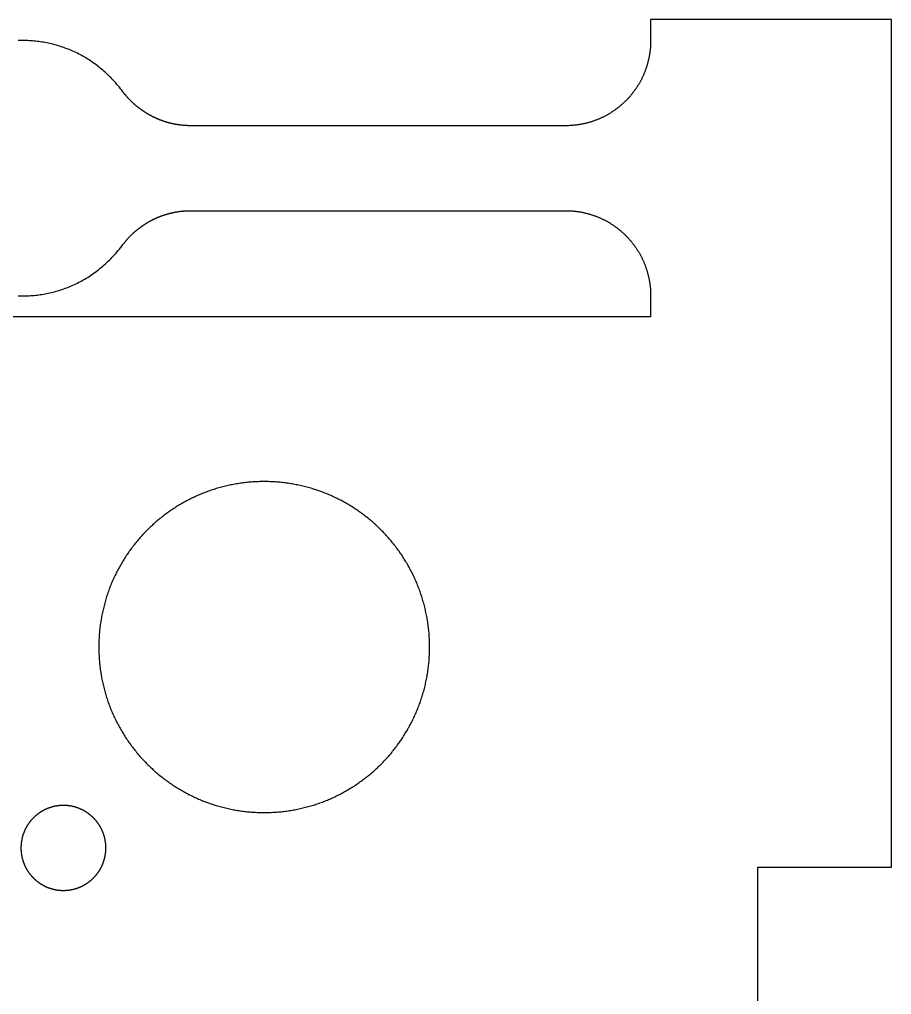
# Model space of a CAD drawing. Extents: x -13 to 42, y 40.2 to 95.3.
# Drawn here: x 21.47 to 42, y 72.3 to 95.25 of the extents above; entities that cross this region are included whole.
import ezdxf

# ---------------------------------------------------------------- set-up
doc = ezdxf.new("R2010")
doc.units = 0
doc.layers.get('0').update_dxf_attribs({"linetype": 'CONTINUOUS'})

msp = doc.modelspace()

# ---------------------------------------------------------------- linework, layer by layer
at = {"color": 7}
for points in [[(38.85, 75.3), (42, 75.3), (42, 95.25), (36.328, 95.25), (36.328, 94.75)], [(22.326, 94.647), (22.29, 94.657), (22.253, 94.667), (22.216, 94.676), (22.179, 94.684), (22.142, 94.693), (22.105, 94.7), (22.068, 94.707), (22.03, 94.714), (21.993, 94.72), (21.956, 94.726), (21.918, 94.731), (21.881, 94.735), (21.844, 94.739), (21.806, 94.743), (21.769, 94.746), (21.731, 94.749), (21.694, 94.751), (21.656, 94.753), (21.619, 94.755), (21.581, 94.755), (21.544, 94.756), (21.506, 94.756), (21.469, 94.755), (21.431, 94.754)], [(23.171, 94.253), (23.138, 94.276), (23.104, 94.298), (23.071, 94.319), (23.037, 94.34), (23.003, 94.36), (22.968, 94.38), (22.934, 94.399), (22.899, 94.418), (22.865, 94.436), (22.83, 94.454), (22.794, 94.471), (22.759, 94.488), (22.724, 94.504), (22.688, 94.519), (22.653, 94.534), (22.617, 94.549), (22.581, 94.563), (22.545, 94.577), (22.509, 94.59), (22.472, 94.602), (22.436, 94.614), (22.4, 94.626), (22.363, 94.637), (22.326, 94.647)], [(36.328, 94.75), (36.328, 94.733), (36.328, 94.716), (36.328, 94.698), (36.327, 94.681), (36.327, 94.664), (36.326, 94.647), (36.325, 94.63), (36.324, 94.613), (36.323, 94.596), (36.321, 94.579), (36.32, 94.562), (36.318, 94.546), (36.316, 94.529), (36.314, 94.512), (36.312, 94.495), (36.31, 94.479), (36.308, 94.462), (36.305, 94.445), (36.303, 94.429), (36.3, 94.412), (36.297, 94.396), (36.294, 94.38), (36.291, 94.363), (36.288, 94.347)], [(36.288, 94.347), (36.284, 94.331), (36.281, 94.314), (36.277, 94.298), (36.273, 94.282), (36.27, 94.266), (36.265, 94.25), (36.261, 94.234), (36.257, 94.218), (36.253, 94.202), (36.248, 94.187), (36.243, 94.171), (36.239, 94.155), (36.234, 94.14), (36.229, 94.124), (36.223, 94.109), (36.218, 94.093), (36.213, 94.078), (36.207, 94.062), (36.201, 94.047), (36.196, 94.032), (36.19, 94.017), (36.184, 94.002), (36.178, 93.986), (36.171, 93.972)], [(23.9, 93.55), (23.873, 93.586), (23.845, 93.621), (23.818, 93.656), (23.789, 93.69), (23.761, 93.723), (23.732, 93.756), (23.703, 93.788), (23.674, 93.82), (23.644, 93.851), (23.615, 93.882), (23.585, 93.912), (23.554, 93.942), (23.524, 93.971), (23.493, 93.999), (23.462, 94.027), (23.43, 94.054), (23.399, 94.081), (23.367, 94.107), (23.335, 94.133), (23.303, 94.158), (23.27, 94.183), (23.237, 94.207), (23.204, 94.23), (23.171, 94.253)], [(36.171, 93.972), (36.165, 93.957), (36.158, 93.942), (36.152, 93.927), (36.145, 93.912), (36.138, 93.898), (36.131, 93.883), (36.124, 93.868), (36.117, 93.854), (36.11, 93.839), (36.102, 93.825), (36.095, 93.811), (36.087, 93.797), (36.079, 93.783), (36.071, 93.768), (36.063, 93.754), (36.055, 93.741), (36.047, 93.727), (36.039, 93.713), (36.03, 93.699), (36.022, 93.686), (36.013, 93.672), (36.005, 93.659), (35.996, 93.645), (35.987, 93.632)], [(24.051, 93.371), (24.045, 93.378), (24.038, 93.385), (24.031, 93.392), (24.025, 93.399), (24.018, 93.407), (24.012, 93.414), (24.005, 93.421), (23.999, 93.428), (23.992, 93.436), (23.986, 93.443), (23.98, 93.451), (23.973, 93.458), (23.967, 93.466), (23.961, 93.473), (23.955, 93.481), (23.948, 93.488), (23.942, 93.496), (23.936, 93.503), (23.93, 93.511), (23.924, 93.519), (23.918, 93.527), (23.912, 93.534), (23.906, 93.542), (23.9, 93.55)], [(35.987, 93.632), (35.978, 93.619), (35.969, 93.605), (35.959, 93.592), (35.95, 93.579), (35.941, 93.566), (35.931, 93.553), (35.921, 93.541), (35.912, 93.528), (35.902, 93.515), (35.892, 93.503), (35.882, 93.49), (35.872, 93.478), (35.861, 93.466), (35.851, 93.453), (35.841, 93.441), (35.83, 93.429), (35.82, 93.417), (35.809, 93.405), (35.798, 93.393), (35.787, 93.382), (35.776, 93.37), (35.765, 93.359), (35.754, 93.347), (35.743, 93.336)], [(24.221, 93.213), (24.213, 93.219), (24.206, 93.225), (24.199, 93.231), (24.191, 93.237), (24.184, 93.244), (24.177, 93.25), (24.17, 93.257), (24.162, 93.263), (24.155, 93.27), (24.148, 93.276), (24.141, 93.283), (24.134, 93.289), (24.127, 93.296), (24.12, 93.302), (24.113, 93.309), (24.106, 93.316), (24.099, 93.323), (24.092, 93.329), (24.085, 93.336), (24.078, 93.343), (24.072, 93.35), (24.065, 93.357), (24.058, 93.364), (24.051, 93.371)], [(24.406, 93.076), (24.398, 93.081), (24.39, 93.086), (24.382, 93.091), (24.374, 93.097), (24.366, 93.102), (24.359, 93.108), (24.351, 93.113), (24.343, 93.119), (24.335, 93.124), (24.327, 93.13), (24.319, 93.136), (24.312, 93.141), (24.304, 93.147), (24.296, 93.153), (24.289, 93.159), (24.281, 93.164), (24.273, 93.17), (24.266, 93.176), (24.258, 93.182), (24.251, 93.188), (24.243, 93.194), (24.236, 93.2), (24.228, 93.206), (24.221, 93.213)], [(35.743, 93.336), (35.731, 93.325), (35.72, 93.313), (35.708, 93.302), (35.697, 93.291), (35.685, 93.28), (35.673, 93.27), (35.661, 93.259), (35.649, 93.248), (35.637, 93.238), (35.625, 93.227), (35.613, 93.217), (35.601, 93.207), (35.588, 93.197), (35.576, 93.187), (35.563, 93.177), (35.551, 93.167), (35.538, 93.157), (35.525, 93.147), (35.512, 93.138), (35.499, 93.128), (35.486, 93.119), (35.473, 93.11), (35.46, 93.101), (35.447, 93.092)], [(24.606, 92.961), (24.597, 92.965), (24.588, 92.97), (24.58, 92.974), (24.571, 92.979), (24.563, 92.983), (24.555, 92.988), (24.546, 92.992), (24.538, 92.997), (24.529, 93.001), (24.521, 93.006), (24.513, 93.011), (24.504, 93.015), (24.496, 93.02), (24.488, 93.025), (24.479, 93.03), (24.471, 93.035), (24.463, 93.04), (24.455, 93.045), (24.447, 93.05), (24.439, 93.055), (24.43, 93.06), (24.422, 93.065), (24.414, 93.07), (24.406, 93.076)], [(24.817, 92.87), (24.808, 92.874), (24.799, 92.877), (24.79, 92.88), (24.781, 92.884), (24.772, 92.887), (24.763, 92.891), (24.754, 92.894), (24.745, 92.898), (24.736, 92.902), (24.727, 92.905), (24.719, 92.909), (24.71, 92.913), (24.701, 92.917), (24.692, 92.92), (24.683, 92.924), (24.675, 92.928), (24.666, 92.932), (24.657, 92.936), (24.649, 92.94), (24.64, 92.944), (24.631, 92.948), (24.623, 92.953), (24.614, 92.957), (24.606, 92.961)], [(35.447, 93.092), (35.433, 93.083), (35.42, 93.074), (35.406, 93.065), (35.393, 93.056), (35.379, 93.048), (35.366, 93.04), (35.352, 93.031), (35.338, 93.023), (35.324, 93.015), (35.31, 93.007), (35.296, 92.999), (35.282, 92.991), (35.268, 92.984), (35.253, 92.976), (35.239, 92.969), (35.225, 92.961), (35.21, 92.954), (35.196, 92.947), (35.181, 92.94), (35.166, 92.933), (35.152, 92.927), (35.137, 92.92), (35.122, 92.914), (35.107, 92.907)], [(25.038, 92.804), (25.028, 92.806), (25.019, 92.809), (25.009, 92.811), (25, 92.813), (24.991, 92.816), (24.982, 92.818), (24.972, 92.821), (24.963, 92.823), (24.954, 92.826), (24.944, 92.829), (24.935, 92.831), (24.926, 92.834), (24.917, 92.837), (24.908, 92.84), (24.898, 92.843), (24.889, 92.845), (24.88, 92.848), (24.871, 92.851), (24.862, 92.854), (24.853, 92.858), (24.844, 92.861), (24.835, 92.864), (24.826, 92.867), (24.817, 92.87)], [(25.266, 92.764), (25.256, 92.765), (25.247, 92.766), (25.237, 92.767), (25.227, 92.769), (25.218, 92.77), (25.208, 92.771), (25.199, 92.773), (25.189, 92.774), (25.18, 92.776), (25.17, 92.777), (25.16, 92.779), (25.151, 92.781), (25.141, 92.782), (25.132, 92.784), (25.122, 92.786), (25.113, 92.788), (25.103, 92.79), (25.094, 92.792), (25.085, 92.794), (25.075, 92.796), (25.066, 92.798), (25.056, 92.8), (25.047, 92.802), (25.038, 92.804)], [(25.5, 92.75), (25.49, 92.75), (25.48, 92.75), (25.471, 92.75), (25.461, 92.75), (25.451, 92.751), (25.441, 92.751), (25.431, 92.751), (25.422, 92.752), (25.412, 92.752), (25.402, 92.752), (25.392, 92.753), (25.382, 92.753), (25.373, 92.754), (25.363, 92.755), (25.353, 92.755), (25.343, 92.756), (25.334, 92.757), (25.324, 92.758), (25.314, 92.759), (25.305, 92.76), (25.295, 92.761), (25.285, 92.762), (25.276, 92.763), (25.266, 92.764)], [(34.328, 92.75), (25.5, 92.75)], [(34.731, 92.791), (34.715, 92.787), (34.699, 92.784), (34.682, 92.781), (34.666, 92.778), (34.65, 92.776), (34.633, 92.773), (34.616, 92.771), (34.6, 92.768), (34.583, 92.766), (34.566, 92.764), (34.55, 92.762), (34.533, 92.76), (34.516, 92.759), (34.499, 92.757), (34.482, 92.756), (34.465, 92.755), (34.448, 92.754), (34.431, 92.753), (34.414, 92.752), (34.397, 92.751), (34.38, 92.751), (34.363, 92.75), (34.346, 92.75), (34.328, 92.75)], [(35.107, 92.907), (35.092, 92.901), (35.077, 92.895), (35.062, 92.889), (35.047, 92.883), (35.031, 92.877), (35.016, 92.871), (35.001, 92.866), (34.985, 92.86), (34.97, 92.855), (34.954, 92.85), (34.939, 92.845), (34.923, 92.84), (34.907, 92.835), (34.892, 92.83), (34.876, 92.826), (34.86, 92.821), (34.844, 92.817), (34.828, 92.813), (34.812, 92.809), (34.796, 92.805), (34.78, 92.801), (34.764, 92.798), (34.748, 92.794), (34.731, 92.791)], [(24.817, 90.63), (24.826, 90.633), (24.835, 90.636), (24.844, 90.639), (24.853, 90.642), (24.862, 90.646), (24.871, 90.649), (24.88, 90.652), (24.889, 90.655), (24.898, 90.657), (24.908, 90.66), (24.917, 90.663), (24.926, 90.666), (24.935, 90.669), (24.944, 90.671), (24.954, 90.674), (24.963, 90.677), (24.972, 90.679), (24.982, 90.682), (24.991, 90.684), (25, 90.687), (25.009, 90.689), (25.019, 90.691), (25.028, 90.694), (25.038, 90.696)], [(25.038, 90.696), (25.047, 90.698), (25.056, 90.7), (25.066, 90.702), (25.075, 90.704), (25.085, 90.706), (25.094, 90.708), (25.103, 90.71), (25.113, 90.712), (25.122, 90.714), (25.132, 90.716), (25.141, 90.718), (25.151, 90.719), (25.16, 90.721), (25.17, 90.723), (25.18, 90.724), (25.189, 90.726), (25.199, 90.727), (25.208, 90.729), (25.218, 90.73), (25.227, 90.731), (25.237, 90.733), (25.247, 90.734), (25.256, 90.735), (25.266, 90.736)], [(25.266, 90.736), (25.276, 90.737), (25.285, 90.738), (25.295, 90.739), (25.305, 90.74), (25.314, 90.741), (25.324, 90.742), (25.334, 90.743), (25.343, 90.744), (25.353, 90.745), (25.363, 90.745), (25.373, 90.746), (25.382, 90.747), (25.392, 90.747), (25.402, 90.748), (25.412, 90.748), (25.422, 90.748), (25.431, 90.749), (25.441, 90.749), (25.451, 90.749), (25.461, 90.75), (25.471, 90.75), (25.48, 90.75), (25.49, 90.75), (25.5, 90.75)], [(25.5, 90.75), (34.328, 90.75)], [(34.328, 90.75), (34.346, 90.75), (34.363, 90.75), (34.38, 90.749), (34.397, 90.749), (34.414, 90.748), (34.431, 90.747), (34.448, 90.746), (34.465, 90.745), (34.482, 90.744), (34.499, 90.743), (34.516, 90.741), (34.533, 90.74), (34.55, 90.738), (34.566, 90.736), (34.583, 90.734), (34.6, 90.732), (34.616, 90.729), (34.633, 90.727), (34.65, 90.724), (34.666, 90.722), (34.682, 90.719), (34.699, 90.716), (34.715, 90.713), (34.731, 90.709)], [(34.731, 90.709), (34.748, 90.706), (34.764, 90.702), (34.78, 90.699), (34.796, 90.695), (34.812, 90.691), (34.828, 90.687), (34.844, 90.683), (34.86, 90.679), (34.876, 90.674), (34.892, 90.67), (34.907, 90.665), (34.923, 90.66), (34.939, 90.655), (34.954, 90.65), (34.97, 90.645), (34.985, 90.64), (35.001, 90.634), (35.016, 90.629), (35.031, 90.623), (35.047, 90.617), (35.062, 90.611), (35.077, 90.605), (35.092, 90.599), (35.107, 90.593)], [(24.221, 90.287), (24.228, 90.294), (24.236, 90.3), (24.243, 90.306), (24.251, 90.312), (24.258, 90.318), (24.266, 90.324), (24.273, 90.33), (24.281, 90.336), (24.289, 90.341), (24.296, 90.347), (24.304, 90.353), (24.312, 90.359), (24.319, 90.364), (24.327, 90.37), (24.335, 90.376), (24.343, 90.381), (24.351, 90.387), (24.359, 90.392), (24.366, 90.398), (24.374, 90.403), (24.382, 90.409), (24.39, 90.414), (24.398, 90.419), (24.406, 90.424)], [(24.406, 90.424), (24.414, 90.43), (24.422, 90.435), (24.43, 90.44), (24.439, 90.445), (24.447, 90.45), (24.455, 90.455), (24.463, 90.46), (24.471, 90.465), (24.479, 90.47), (24.488, 90.475), (24.496, 90.48), (24.504, 90.485), (24.513, 90.489), (24.521, 90.494), (24.529, 90.499), (24.538, 90.503), (24.546, 90.508), (24.555, 90.512), (24.563, 90.517), (24.571, 90.521), (24.58, 90.526), (24.588, 90.53), (24.597, 90.535), (24.606, 90.539)], [(24.606, 90.539), (24.614, 90.543), (24.623, 90.547), (24.631, 90.552), (24.64, 90.556), (24.649, 90.56), (24.657, 90.564), (24.666, 90.568), (24.675, 90.572), (24.683, 90.576), (24.692, 90.58), (24.701, 90.583), (24.71, 90.587), (24.719, 90.591), (24.727, 90.595), (24.736, 90.598), (24.745, 90.602), (24.754, 90.606), (24.763, 90.609), (24.772, 90.613), (24.781, 90.616), (24.79, 90.62), (24.799, 90.623), (24.808, 90.626), (24.817, 90.63)], [(35.107, 90.593), (35.122, 90.586), (35.137, 90.58), (35.152, 90.573), (35.166, 90.567), (35.181, 90.56), (35.196, 90.553), (35.21, 90.546), (35.225, 90.539), (35.239, 90.531), (35.253, 90.524), (35.268, 90.516), (35.282, 90.509), (35.296, 90.501), (35.31, 90.493), (35.324, 90.485), (35.338, 90.477), (35.352, 90.469), (35.366, 90.46), (35.379, 90.452), (35.393, 90.444), (35.406, 90.435), (35.42, 90.426), (35.433, 90.417), (35.447, 90.408)], [(24.051, 90.129), (24.058, 90.136), (24.065, 90.143), (24.072, 90.15), (24.078, 90.157), (24.085, 90.164), (24.092, 90.171), (24.099, 90.177), (24.106, 90.184), (24.113, 90.191), (24.12, 90.198), (24.127, 90.204), (24.134, 90.211), (24.141, 90.217), (24.148, 90.224), (24.155, 90.23), (24.162, 90.237), (24.17, 90.243), (24.177, 90.25), (24.184, 90.256), (24.191, 90.263), (24.199, 90.269), (24.206, 90.275), (24.213, 90.281), (24.221, 90.287)], [(35.447, 90.408), (35.46, 90.399), (35.473, 90.39), (35.486, 90.381), (35.499, 90.372), (35.512, 90.362), (35.525, 90.353), (35.538, 90.343), (35.551, 90.333), (35.563, 90.323), (35.576, 90.313), (35.588, 90.303), (35.601, 90.293), (35.613, 90.283), (35.625, 90.273), (35.637, 90.262), (35.649, 90.252), (35.661, 90.241), (35.673, 90.23), (35.685, 90.22), (35.697, 90.209), (35.708, 90.198), (35.72, 90.187), (35.731, 90.175), (35.743, 90.164)], [(23.9, 89.95), (23.906, 89.958), (23.912, 89.966), (23.918, 89.973), (23.924, 89.981), (23.93, 89.989), (23.936, 89.997), (23.942, 90.004), (23.948, 90.012), (23.955, 90.019), (23.961, 90.027), (23.967, 90.034), (23.973, 90.042), (23.98, 90.049), (23.986, 90.057), (23.992, 90.064), (23.999, 90.072), (24.005, 90.079), (24.012, 90.086), (24.018, 90.093), (24.025, 90.101), (24.031, 90.108), (24.038, 90.115), (24.045, 90.122), (24.051, 90.129)], [(35.743, 90.164), (35.754, 90.153), (35.765, 90.141), (35.776, 90.13), (35.787, 90.118), (35.798, 90.107), (35.809, 90.095), (35.82, 90.083), (35.83, 90.071), (35.841, 90.059), (35.851, 90.047), (35.861, 90.034), (35.872, 90.022), (35.882, 90.01), (35.892, 89.997), (35.902, 89.985), (35.912, 89.972), (35.921, 89.959), (35.931, 89.947), (35.941, 89.934), (35.95, 89.921), (35.959, 89.908), (35.969, 89.895), (35.978, 89.881), (35.987, 89.868)], [(23.171, 89.247), (23.204, 89.27), (23.237, 89.293), (23.27, 89.317), (23.303, 89.342), (23.335, 89.367), (23.367, 89.393), (23.399, 89.419), (23.43, 89.446), (23.462, 89.473), (23.493, 89.501), (23.524, 89.529), (23.554, 89.558), (23.585, 89.588), (23.615, 89.618), (23.644, 89.649), (23.674, 89.68), (23.703, 89.712), (23.732, 89.744), (23.761, 89.777), (23.789, 89.81), (23.818, 89.844), (23.845, 89.879), (23.873, 89.914), (23.9, 89.95)], [(35.987, 89.868), (35.996, 89.855), (36.005, 89.841), (36.013, 89.828), (36.022, 89.814), (36.03, 89.801), (36.039, 89.787), (36.047, 89.773), (36.055, 89.759), (36.063, 89.746), (36.071, 89.732), (36.079, 89.717), (36.087, 89.703), (36.095, 89.689), (36.102, 89.675), (36.11, 89.661), (36.117, 89.646), (36.124, 89.632), (36.131, 89.617), (36.138, 89.602), (36.145, 89.588), (36.152, 89.573), (36.158, 89.558), (36.165, 89.543), (36.171, 89.528)], [(36.171, 89.528), (36.178, 89.514), (36.184, 89.498), (36.19, 89.483), (36.196, 89.468), (36.201, 89.453), (36.207, 89.438), (36.213, 89.422), (36.218, 89.407), (36.223, 89.391), (36.229, 89.376), (36.234, 89.36), (36.239, 89.345), (36.243, 89.329), (36.248, 89.313), (36.253, 89.298), (36.257, 89.282), (36.261, 89.266), (36.265, 89.25), (36.27, 89.234), (36.273, 89.218), (36.277, 89.202), (36.281, 89.186), (36.284, 89.169), (36.288, 89.153)], [(22.326, 88.853), (22.363, 88.863), (22.4, 88.874), (22.436, 88.886), (22.472, 88.898), (22.509, 88.91), (22.545, 88.923), (22.581, 88.937), (22.617, 88.951), (22.653, 88.966), (22.688, 88.981), (22.724, 88.996), (22.759, 89.012), (22.794, 89.029), (22.83, 89.046), (22.865, 89.064), (22.899, 89.082), (22.934, 89.101), (22.968, 89.12), (23.003, 89.14), (23.037, 89.16), (23.071, 89.181), (23.104, 89.202), (23.138, 89.224), (23.171, 89.247)], [(36.288, 89.153), (36.291, 89.137), (36.294, 89.12), (36.297, 89.104), (36.3, 89.088), (36.303, 89.071), (36.305, 89.055), (36.308, 89.038), (36.31, 89.021), (36.312, 89.005), (36.314, 88.988), (36.316, 88.971), (36.318, 88.954), (36.32, 88.938), (36.321, 88.921), (36.323, 88.904), (36.324, 88.887), (36.325, 88.87), (36.326, 88.853), (36.327, 88.836), (36.327, 88.819), (36.328, 88.802), (36.328, 88.784), (36.328, 88.767), (36.328, 88.75)], [(21.431, 88.746), (21.469, 88.745), (21.506, 88.744), (21.544, 88.744), (21.581, 88.745), (21.619, 88.745), (21.656, 88.747), (21.694, 88.749), (21.731, 88.751), (21.769, 88.754), (21.806, 88.757), (21.844, 88.761), (21.881, 88.765), (21.918, 88.769), (21.956, 88.774), (21.993, 88.78), (22.03, 88.786), (22.068, 88.793), (22.105, 88.8), (22.142, 88.807), (22.179, 88.816), (22.216, 88.824), (22.253, 88.833), (22.29, 88.843), (22.326, 88.853)], [(36.328, 88.75), (36.328, 88.25), (20.028, 88.25)], [(26.443, 84.294), (26.411, 84.287), (26.38, 84.28), (26.348, 84.273), (26.317, 84.266), (26.286, 84.258), (26.255, 84.25), (26.223, 84.242), (26.192, 84.234), (26.162, 84.225), (26.131, 84.216), (26.1, 84.207), (26.07, 84.198), (26.039, 84.188), (26.009, 84.178), (25.979, 84.168), (25.949, 84.158), (25.919, 84.147), (25.889, 84.137), (25.859, 84.126), (25.829, 84.114), (25.8, 84.103), (25.77, 84.091), (25.741, 84.079), (25.712, 84.067)], [(27.228, 84.373), (27.194, 84.373), (27.161, 84.372), (27.127, 84.372), (27.094, 84.371), (27.061, 84.369), (27.027, 84.368), (26.994, 84.366), (26.961, 84.364), (26.928, 84.362), (26.895, 84.359), (26.862, 84.356), (26.83, 84.353), (26.797, 84.349), (26.764, 84.346), (26.732, 84.342), (26.699, 84.337), (26.667, 84.333), (26.635, 84.328), (26.603, 84.323), (26.57, 84.318), (26.538, 84.312), (26.507, 84.306), (26.475, 84.3), (26.443, 84.294)], [(28.013, 84.294), (27.981, 84.3), (27.949, 84.306), (27.917, 84.312), (27.885, 84.318), (27.853, 84.323), (27.821, 84.328), (27.789, 84.333), (27.756, 84.337), (27.724, 84.342), (27.691, 84.346), (27.659, 84.349), (27.626, 84.353), (27.593, 84.356), (27.561, 84.359), (27.528, 84.362), (27.495, 84.364), (27.462, 84.366), (27.428, 84.368), (27.395, 84.369), (27.362, 84.371), (27.328, 84.372), (27.295, 84.372), (27.262, 84.373), (27.228, 84.373)], [(28.744, 84.067), (28.715, 84.079), (28.686, 84.091), (28.656, 84.103), (28.627, 84.114), (28.597, 84.126), (28.567, 84.137), (28.537, 84.147), (28.507, 84.158), (28.477, 84.168), (28.447, 84.178), (28.417, 84.188), (28.386, 84.198), (28.356, 84.207), (28.325, 84.216), (28.294, 84.225), (28.263, 84.234), (28.232, 84.242), (28.201, 84.25), (28.17, 84.258), (28.139, 84.266), (28.108, 84.273), (28.076, 84.28), (28.045, 84.287), (28.013, 84.294)], [(25.712, 84.067), (25.683, 84.054), (25.654, 84.042), (25.625, 84.029), (25.596, 84.016), (25.568, 84.002), (25.539, 83.989), (25.511, 83.975), (25.483, 83.961), (25.455, 83.947), (25.427, 83.932), (25.399, 83.918), (25.371, 83.903), (25.344, 83.888), (25.316, 83.872), (25.289, 83.857), (25.262, 83.841), (25.235, 83.825), (25.208, 83.809), (25.182, 83.793), (25.155, 83.776), (25.129, 83.759), (25.102, 83.742), (25.076, 83.725), (25.05, 83.708)], [(29.406, 83.708), (29.38, 83.725), (29.354, 83.742), (29.327, 83.759), (29.301, 83.776), (29.274, 83.793), (29.248, 83.809), (29.221, 83.825), (29.194, 83.841), (29.167, 83.857), (29.139, 83.872), (29.112, 83.888), (29.085, 83.903), (29.057, 83.918), (29.029, 83.932), (29.001, 83.947), (28.973, 83.961), (28.945, 83.975), (28.917, 83.989), (28.888, 84.002), (28.86, 84.016), (28.831, 84.029), (28.802, 84.042), (28.773, 84.054), (28.744, 84.067)], [(25.05, 83.708), (25.024, 83.69), (24.999, 83.672), (24.973, 83.654), (24.948, 83.636), (24.923, 83.618), (24.897, 83.599), (24.873, 83.58), (24.848, 83.561), (24.823, 83.542), (24.799, 83.523), (24.774, 83.503), (24.75, 83.483), (24.726, 83.464), (24.703, 83.443), (24.679, 83.423), (24.655, 83.403), (24.632, 83.382), (24.609, 83.361), (24.586, 83.34), (24.563, 83.319), (24.541, 83.297), (24.518, 83.276), (24.496, 83.254), (24.474, 83.232)], [(29.982, 83.232), (29.96, 83.254), (29.938, 83.276), (29.915, 83.297), (29.893, 83.319), (29.87, 83.34), (29.847, 83.361), (29.824, 83.382), (29.8, 83.403), (29.777, 83.423), (29.753, 83.443), (29.729, 83.464), (29.706, 83.483), (29.681, 83.503), (29.657, 83.523), (29.633, 83.542), (29.608, 83.561), (29.583, 83.58), (29.558, 83.599), (29.533, 83.618), (29.508, 83.636), (29.483, 83.654), (29.457, 83.672), (29.431, 83.69), (29.406, 83.708)], [(24.474, 83.232), (24.452, 83.21), (24.43, 83.188), (24.408, 83.165), (24.387, 83.143), (24.366, 83.12), (24.345, 83.097), (24.324, 83.074), (24.303, 83.05), (24.283, 83.027), (24.262, 83.003), (24.242, 82.979), (24.222, 82.956), (24.203, 82.931), (24.183, 82.907), (24.164, 82.883), (24.144, 82.858), (24.126, 82.833), (24.107, 82.808), (24.088, 82.783), (24.07, 82.758), (24.052, 82.733), (24.034, 82.707), (24.016, 82.681), (23.998, 82.656)], [(30.458, 82.656), (30.44, 82.681), (30.422, 82.707), (30.404, 82.733), (30.386, 82.758), (30.368, 82.783), (30.349, 82.808), (30.33, 82.833), (30.311, 82.858), (30.292, 82.883), (30.273, 82.907), (30.253, 82.931), (30.233, 82.956), (30.214, 82.979), (30.193, 83.003), (30.173, 83.027), (30.153, 83.05), (30.132, 83.074), (30.111, 83.097), (30.09, 83.12), (30.069, 83.143), (30.047, 83.165), (30.026, 83.188), (30.004, 83.21), (29.982, 83.232)], [(23.998, 82.656), (23.981, 82.63), (23.964, 82.604), (23.947, 82.577), (23.93, 82.551), (23.913, 82.524), (23.897, 82.498), (23.881, 82.471), (23.865, 82.444), (23.849, 82.417), (23.833, 82.389), (23.818, 82.362), (23.803, 82.335), (23.788, 82.307), (23.773, 82.279), (23.759, 82.251), (23.745, 82.223), (23.731, 82.195), (23.717, 82.167), (23.703, 82.138), (23.69, 82.11), (23.677, 82.081), (23.664, 82.052), (23.651, 82.023), (23.639, 81.994)], [(30.817, 81.994), (30.804, 82.023), (30.792, 82.052), (30.779, 82.081), (30.766, 82.11), (30.752, 82.138), (30.739, 82.167), (30.725, 82.195), (30.711, 82.223), (30.697, 82.251), (30.682, 82.279), (30.668, 82.307), (30.653, 82.335), (30.638, 82.362), (30.622, 82.389), (30.607, 82.417), (30.591, 82.444), (30.575, 82.471), (30.559, 82.498), (30.543, 82.524), (30.526, 82.551), (30.509, 82.577), (30.492, 82.604), (30.475, 82.63), (30.458, 82.656)], [(23.639, 81.994), (23.627, 81.965), (23.615, 81.936), (23.603, 81.906), (23.592, 81.877), (23.58, 81.847), (23.569, 81.817), (23.558, 81.787), (23.548, 81.757), (23.538, 81.727), (23.527, 81.697), (23.518, 81.667), (23.508, 81.636), (23.499, 81.606), (23.49, 81.575), (23.481, 81.544), (23.472, 81.513), (23.464, 81.482), (23.456, 81.451), (23.448, 81.42), (23.44, 81.389), (23.433, 81.358), (23.426, 81.326), (23.419, 81.295), (23.412, 81.263)], [(31.044, 81.263), (31.037, 81.295), (31.03, 81.326), (31.023, 81.358), (31.016, 81.389), (31.008, 81.42), (31, 81.451), (30.992, 81.482), (30.984, 81.513), (30.975, 81.544), (30.966, 81.575), (30.957, 81.606), (30.948, 81.636), (30.938, 81.667), (30.928, 81.697), (30.918, 81.727), (30.908, 81.757), (30.897, 81.787), (30.887, 81.817), (30.876, 81.847), (30.864, 81.877), (30.853, 81.906), (30.841, 81.936), (30.829, 81.965), (30.817, 81.994)], [(23.412, 81.263), (23.406, 81.231), (23.4, 81.199), (23.394, 81.167), (23.388, 81.135), (23.383, 81.103), (23.378, 81.071), (23.373, 81.039), (23.368, 81.006), (23.364, 80.974), (23.36, 80.941), (23.356, 80.909), (23.353, 80.876), (23.35, 80.843), (23.347, 80.811), (23.344, 80.778), (23.342, 80.745), (23.34, 80.712), (23.338, 80.678), (23.336, 80.645), (23.335, 80.612), (23.334, 80.578), (23.333, 80.545), (23.333, 80.512), (23.333, 80.478)], [(31.123, 80.478), (31.123, 80.512), (31.122, 80.545), (31.122, 80.578), (31.121, 80.612), (31.119, 80.645), (31.118, 80.678), (31.116, 80.712), (31.114, 80.745), (31.112, 80.778), (31.109, 80.811), (31.106, 80.843), (31.103, 80.876), (31.099, 80.909), (31.096, 80.941), (31.092, 80.974), (31.087, 81.006), (31.083, 81.039), (31.078, 81.071), (31.073, 81.103), (31.068, 81.135), (31.062, 81.167), (31.056, 81.199), (31.05, 81.231), (31.044, 81.263)], [(23.333, 80.478), (23.333, 80.444), (23.333, 80.411), (23.334, 80.377), (23.335, 80.344), (23.336, 80.311), (23.338, 80.277), (23.34, 80.244), (23.342, 80.211), (23.344, 80.178), (23.347, 80.145), (23.35, 80.112), (23.353, 80.08), (23.356, 80.047), (23.36, 80.014), (23.364, 79.982), (23.368, 79.949), (23.373, 79.917), (23.378, 79.885), (23.383, 79.853), (23.388, 79.82), (23.394, 79.788), (23.4, 79.757), (23.406, 79.725), (23.412, 79.693)], [(31.044, 79.693), (31.05, 79.725), (31.056, 79.757), (31.062, 79.788), (31.068, 79.82), (31.073, 79.853), (31.078, 79.885), (31.083, 79.917), (31.087, 79.949), (31.092, 79.982), (31.096, 80.014), (31.099, 80.047), (31.103, 80.08), (31.106, 80.112), (31.109, 80.145), (31.112, 80.178), (31.114, 80.211), (31.116, 80.244), (31.118, 80.277), (31.119, 80.311), (31.121, 80.344), (31.122, 80.377), (31.122, 80.411), (31.123, 80.444), (31.123, 80.478)], [(23.412, 79.693), (23.419, 79.661), (23.426, 79.63), (23.433, 79.598), (23.44, 79.567), (23.448, 79.536), (23.456, 79.505), (23.464, 79.473), (23.472, 79.442), (23.481, 79.412), (23.49, 79.381), (23.499, 79.35), (23.508, 79.32), (23.518, 79.289), (23.527, 79.259), (23.538, 79.229), (23.548, 79.199), (23.558, 79.169), (23.569, 79.139), (23.58, 79.109), (23.592, 79.079), (23.603, 79.05), (23.615, 79.02), (23.627, 78.991), (23.639, 78.962)], [(30.817, 78.962), (30.829, 78.991), (30.841, 79.02), (30.853, 79.05), (30.864, 79.079), (30.876, 79.109), (30.887, 79.139), (30.897, 79.169), (30.908, 79.199), (30.918, 79.229), (30.928, 79.259), (30.938, 79.289), (30.948, 79.32), (30.957, 79.35), (30.966, 79.381), (30.975, 79.412), (30.984, 79.442), (30.992, 79.473), (31, 79.505), (31.008, 79.536), (31.016, 79.567), (31.023, 79.598), (31.03, 79.63), (31.037, 79.661), (31.044, 79.693)], [(23.639, 78.962), (23.651, 78.933), (23.664, 78.904), (23.677, 78.875), (23.69, 78.846), (23.703, 78.818), (23.717, 78.789), (23.731, 78.761), (23.745, 78.733), (23.759, 78.705), (23.773, 78.677), (23.788, 78.649), (23.803, 78.621), (23.818, 78.594), (23.833, 78.566), (23.849, 78.539), (23.865, 78.512), (23.881, 78.485), (23.897, 78.458), (23.913, 78.432), (23.93, 78.405), (23.947, 78.379), (23.964, 78.352), (23.981, 78.326), (23.998, 78.3)], [(30.458, 78.3), (30.475, 78.326), (30.492, 78.352), (30.509, 78.379), (30.526, 78.405), (30.543, 78.432), (30.559, 78.458), (30.575, 78.485), (30.591, 78.512), (30.607, 78.539), (30.622, 78.566), (30.638, 78.594), (30.653, 78.621), (30.668, 78.649), (30.682, 78.677), (30.697, 78.705), (30.711, 78.733), (30.725, 78.761), (30.739, 78.789), (30.752, 78.818), (30.766, 78.846), (30.779, 78.875), (30.792, 78.904), (30.804, 78.933), (30.817, 78.962)], [(23.998, 78.3), (24.016, 78.274), (24.034, 78.249), (24.052, 78.223), (24.07, 78.198), (24.088, 78.173), (24.107, 78.147), (24.126, 78.123), (24.144, 78.098), (24.164, 78.073), (24.183, 78.049), (24.203, 78.024), (24.222, 78), (24.242, 77.976), (24.262, 77.953), (24.283, 77.929), (24.303, 77.905), (24.324, 77.882), (24.345, 77.859), (24.366, 77.836), (24.387, 77.813), (24.408, 77.791), (24.43, 77.768), (24.452, 77.746), (24.474, 77.724)], [(29.982, 77.724), (30.004, 77.746), (30.026, 77.768), (30.047, 77.791), (30.069, 77.813), (30.09, 77.836), (30.111, 77.859), (30.132, 77.882), (30.153, 77.905), (30.173, 77.929), (30.193, 77.953), (30.214, 77.976), (30.233, 78), (30.253, 78.024), (30.273, 78.049), (30.292, 78.073), (30.311, 78.098), (30.33, 78.123), (30.349, 78.147), (30.368, 78.173), (30.386, 78.198), (30.404, 78.223), (30.422, 78.249), (30.44, 78.274), (30.458, 78.3)], [(24.474, 77.724), (24.496, 77.702), (24.518, 77.68), (24.541, 77.658), (24.563, 77.637), (24.586, 77.616), (24.609, 77.595), (24.632, 77.574), (24.655, 77.553), (24.679, 77.533), (24.703, 77.512), (24.726, 77.492), (24.75, 77.472), (24.774, 77.453), (24.799, 77.433), (24.823, 77.414), (24.848, 77.394), (24.873, 77.376), (24.897, 77.357), (24.923, 77.338), (24.948, 77.32), (24.973, 77.302), (24.999, 77.284), (25.024, 77.266), (25.05, 77.248)], [(29.406, 77.248), (29.431, 77.266), (29.457, 77.284), (29.483, 77.302), (29.508, 77.32), (29.533, 77.338), (29.558, 77.357), (29.583, 77.376), (29.608, 77.394), (29.633, 77.414), (29.657, 77.433), (29.681, 77.453), (29.706, 77.472), (29.729, 77.492), (29.753, 77.512), (29.777, 77.533), (29.8, 77.553), (29.824, 77.574), (29.847, 77.595), (29.87, 77.616), (29.893, 77.637), (29.915, 77.658), (29.938, 77.68), (29.96, 77.702), (29.982, 77.724)], [(25.05, 77.248), (25.076, 77.231), (25.102, 77.214), (25.129, 77.197), (25.155, 77.18), (25.182, 77.163), (25.208, 77.147), (25.235, 77.131), (25.262, 77.115), (25.289, 77.099), (25.316, 77.083), (25.344, 77.068), (25.371, 77.053), (25.399, 77.038), (25.427, 77.023), (25.455, 77.009), (25.483, 76.995), (25.511, 76.981), (25.539, 76.967), (25.568, 76.953), (25.596, 76.94), (25.625, 76.927), (25.654, 76.914), (25.683, 76.901), (25.712, 76.889)], [(28.744, 76.889), (28.773, 76.901), (28.802, 76.914), (28.831, 76.927), (28.86, 76.94), (28.888, 76.953), (28.917, 76.967), (28.945, 76.981), (28.973, 76.995), (29.001, 77.009), (29.029, 77.023), (29.057, 77.038), (29.085, 77.053), (29.112, 77.068), (29.139, 77.083), (29.167, 77.099), (29.194, 77.115), (29.221, 77.131), (29.248, 77.147), (29.274, 77.163), (29.301, 77.18), (29.327, 77.197), (29.354, 77.214), (29.38, 77.231), (29.406, 77.248)], [(25.712, 76.889), (25.741, 76.877), (25.77, 76.865), (25.8, 76.853), (25.829, 76.842), (25.859, 76.83), (25.889, 76.819), (25.919, 76.808), (25.949, 76.798), (25.979, 76.788), (26.009, 76.777), (26.039, 76.768), (26.07, 76.758), (26.1, 76.749), (26.131, 76.74), (26.162, 76.731), (26.192, 76.722), (26.223, 76.714), (26.255, 76.706), (26.286, 76.698), (26.317, 76.69), (26.348, 76.683), (26.38, 76.676), (26.411, 76.669), (26.443, 76.662)], [(28.013, 76.662), (28.045, 76.669), (28.076, 76.676), (28.108, 76.683), (28.139, 76.69), (28.17, 76.698), (28.201, 76.706), (28.232, 76.714), (28.263, 76.722), (28.294, 76.731), (28.325, 76.74), (28.356, 76.749), (28.386, 76.758), (28.417, 76.768), (28.447, 76.777), (28.477, 76.788), (28.507, 76.798), (28.537, 76.808), (28.567, 76.819), (28.597, 76.83), (28.627, 76.842), (28.656, 76.853), (28.686, 76.865), (28.715, 76.877), (28.744, 76.889)], [(22.111, 76.671), (22.103, 76.668), (22.096, 76.665), (22.088, 76.662), (22.081, 76.658), (22.074, 76.655), (22.066, 76.651), (22.059, 76.648), (22.052, 76.644), (22.045, 76.641), (22.038, 76.637), (22.03, 76.633), (22.023, 76.629), (22.016, 76.625), (22.009, 76.621), (22.002, 76.618), (21.995, 76.613), (21.988, 76.609), (21.981, 76.605), (21.975, 76.601), (21.968, 76.597), (21.961, 76.592), (21.954, 76.588), (21.948, 76.584), (21.941, 76.579)], [(22.298, 76.73), (22.29, 76.728), (22.282, 76.726), (22.274, 76.724), (22.266, 76.722), (22.258, 76.721), (22.25, 76.719), (22.242, 76.716), (22.234, 76.714), (22.226, 76.712), (22.218, 76.71), (22.21, 76.707), (22.203, 76.705), (22.195, 76.703), (22.187, 76.7), (22.179, 76.697), (22.172, 76.695), (22.164, 76.692), (22.156, 76.689), (22.149, 76.686), (22.141, 76.684), (22.133, 76.681), (22.126, 76.678), (22.118, 76.675), (22.111, 76.671)], [(22.5, 76.75), (22.491, 76.75), (22.483, 76.75), (22.474, 76.75), (22.466, 76.749), (22.457, 76.749), (22.449, 76.749), (22.44, 76.748), (22.432, 76.748), (22.423, 76.747), (22.415, 76.746), (22.406, 76.746), (22.398, 76.745), (22.389, 76.744), (22.381, 76.743), (22.373, 76.742), (22.364, 76.741), (22.356, 76.74), (22.348, 76.738), (22.339, 76.737), (22.331, 76.736), (22.323, 76.734), (22.315, 76.733), (22.307, 76.731), (22.298, 76.73)], [(22.702, 76.73), (22.693, 76.731), (22.685, 76.733), (22.677, 76.734), (22.669, 76.736), (22.661, 76.737), (22.652, 76.738), (22.644, 76.74), (22.636, 76.741), (22.627, 76.742), (22.619, 76.743), (22.611, 76.744), (22.602, 76.745), (22.594, 76.746), (22.585, 76.746), (22.577, 76.747), (22.568, 76.748), (22.56, 76.748), (22.551, 76.749), (22.543, 76.749), (22.534, 76.749), (22.526, 76.75), (22.517, 76.75), (22.509, 76.75), (22.5, 76.75)], [(22.889, 76.671), (22.882, 76.675), (22.874, 76.678), (22.867, 76.681), (22.859, 76.684), (22.851, 76.686), (22.844, 76.689), (22.836, 76.692), (22.828, 76.695), (22.821, 76.697), (22.813, 76.7), (22.805, 76.703), (22.797, 76.705), (22.79, 76.707), (22.782, 76.71), (22.774, 76.712), (22.766, 76.714), (22.758, 76.716), (22.75, 76.719), (22.742, 76.721), (22.734, 76.722), (22.726, 76.724), (22.718, 76.726), (22.71, 76.728), (22.702, 76.73)], [(23.059, 76.579), (23.052, 76.584), (23.046, 76.588), (23.039, 76.592), (23.032, 76.597), (23.025, 76.601), (23.019, 76.605), (23.012, 76.609), (23.005, 76.613), (22.998, 76.618), (22.991, 76.621), (22.984, 76.625), (22.977, 76.629), (22.97, 76.633), (22.962, 76.637), (22.955, 76.641), (22.948, 76.644), (22.941, 76.648), (22.934, 76.651), (22.926, 76.655), (22.919, 76.658), (22.912, 76.662), (22.904, 76.665), (22.897, 76.668), (22.889, 76.671)], [(26.443, 76.662), (26.475, 76.656), (26.507, 76.65), (26.538, 76.644), (26.57, 76.638), (26.603, 76.633), (26.635, 76.628), (26.667, 76.623), (26.699, 76.618), (26.732, 76.614), (26.764, 76.61), (26.797, 76.606), (26.83, 76.603), (26.862, 76.6), (26.895, 76.597), (26.928, 76.594), (26.961, 76.592), (26.994, 76.59), (27.027, 76.588), (27.061, 76.586), (27.094, 76.585), (27.127, 76.584), (27.161, 76.583), (27.194, 76.583), (27.228, 76.583)], [(27.228, 76.583), (27.262, 76.583), (27.295, 76.583), (27.328, 76.584), (27.362, 76.585), (27.395, 76.586), (27.428, 76.588), (27.462, 76.59), (27.495, 76.592), (27.528, 76.594), (27.561, 76.597), (27.593, 76.6), (27.626, 76.603), (27.659, 76.606), (27.691, 76.61), (27.724, 76.614), (27.756, 76.618), (27.789, 76.623), (27.821, 76.628), (27.853, 76.633), (27.885, 76.638), (27.917, 76.644), (27.949, 76.65), (27.981, 76.656), (28.013, 76.662)], [(21.793, 76.457), (21.787, 76.451), (21.782, 76.446), (21.776, 76.44), (21.771, 76.434), (21.765, 76.428), (21.76, 76.422), (21.754, 76.416), (21.749, 76.41), (21.744, 76.404), (21.739, 76.398), (21.733, 76.392), (21.728, 76.386), (21.723, 76.38), (21.718, 76.374), (21.713, 76.367), (21.708, 76.361), (21.703, 76.355), (21.699, 76.348), (21.694, 76.342), (21.689, 76.335), (21.684, 76.329), (21.68, 76.322), (21.675, 76.316), (21.671, 76.309)], [(21.941, 76.579), (21.934, 76.575), (21.928, 76.57), (21.921, 76.565), (21.915, 76.561), (21.908, 76.556), (21.902, 76.551), (21.895, 76.547), (21.889, 76.542), (21.883, 76.537), (21.876, 76.532), (21.87, 76.527), (21.864, 76.522), (21.858, 76.517), (21.852, 76.511), (21.846, 76.506), (21.84, 76.501), (21.834, 76.496), (21.828, 76.49), (21.822, 76.485), (21.816, 76.479), (21.81, 76.474), (21.804, 76.468), (21.799, 76.463), (21.793, 76.457)], [(23.207, 76.457), (23.201, 76.463), (23.196, 76.468), (23.19, 76.474), (23.184, 76.479), (23.178, 76.485), (23.172, 76.49), (23.166, 76.496), (23.16, 76.501), (23.154, 76.506), (23.148, 76.511), (23.142, 76.517), (23.136, 76.522), (23.13, 76.527), (23.124, 76.532), (23.117, 76.537), (23.111, 76.542), (23.105, 76.547), (23.098, 76.551), (23.092, 76.556), (23.085, 76.561), (23.079, 76.565), (23.072, 76.57), (23.066, 76.575), (23.059, 76.579)], [(23.329, 76.309), (23.325, 76.316), (23.32, 76.322), (23.315, 76.329), (23.311, 76.335), (23.306, 76.342), (23.301, 76.348), (23.297, 76.355), (23.292, 76.361), (23.287, 76.367), (23.282, 76.374), (23.277, 76.38), (23.272, 76.386), (23.267, 76.392), (23.261, 76.398), (23.256, 76.404), (23.251, 76.41), (23.246, 76.416), (23.24, 76.422), (23.235, 76.428), (23.229, 76.434), (23.224, 76.44), (23.218, 76.446), (23.213, 76.451), (23.207, 76.457)], [(21.671, 76.309), (21.666, 76.302), (21.662, 76.296), (21.658, 76.289), (21.653, 76.282), (21.649, 76.275), (21.645, 76.269), (21.641, 76.262), (21.637, 76.255), (21.632, 76.248), (21.629, 76.241), (21.625, 76.234), (21.621, 76.227), (21.617, 76.22), (21.613, 76.212), (21.609, 76.205), (21.606, 76.198), (21.602, 76.191), (21.599, 76.184), (21.595, 76.176), (21.592, 76.169), (21.588, 76.162), (21.585, 76.154), (21.582, 76.147), (21.579, 76.139)], [(23.421, 76.139), (23.418, 76.147), (23.415, 76.154), (23.412, 76.162), (23.408, 76.169), (23.405, 76.176), (23.401, 76.184), (23.398, 76.191), (23.394, 76.198), (23.391, 76.205), (23.387, 76.212), (23.383, 76.22), (23.379, 76.227), (23.375, 76.234), (23.371, 76.241), (23.368, 76.248), (23.363, 76.255), (23.359, 76.262), (23.355, 76.269), (23.351, 76.275), (23.347, 76.282), (23.342, 76.289), (23.338, 76.296), (23.334, 76.302), (23.329, 76.309)], [(21.579, 76.139), (21.575, 76.132), (21.572, 76.124), (21.569, 76.117), (21.566, 76.109), (21.564, 76.101), (21.561, 76.094), (21.558, 76.086), (21.555, 76.078), (21.553, 76.071), (21.55, 76.063), (21.547, 76.055), (21.545, 76.047), (21.543, 76.04), (21.54, 76.032), (21.538, 76.024), (21.536, 76.016), (21.534, 76.008), (21.531, 76), (21.529, 75.992), (21.527, 75.984), (21.526, 75.976), (21.524, 75.968), (21.522, 75.96), (21.52, 75.952)], [(23.48, 75.952), (23.478, 75.96), (23.476, 75.968), (23.474, 75.976), (23.472, 75.984), (23.471, 75.992), (23.469, 76), (23.466, 76.008), (23.464, 76.016), (23.462, 76.024), (23.46, 76.032), (23.457, 76.04), (23.455, 76.047), (23.453, 76.055), (23.45, 76.063), (23.447, 76.071), (23.445, 76.078), (23.442, 76.086), (23.439, 76.094), (23.436, 76.101), (23.434, 76.109), (23.431, 76.117), (23.428, 76.124), (23.425, 76.132), (23.421, 76.139)], [(21.52, 75.952), (21.519, 75.943), (21.517, 75.935), (21.516, 75.927), (21.514, 75.919), (21.513, 75.911), (21.512, 75.902), (21.51, 75.894), (21.509, 75.886), (21.508, 75.877), (21.507, 75.869), (21.506, 75.861), (21.505, 75.852), (21.504, 75.844), (21.504, 75.835), (21.503, 75.827), (21.502, 75.818), (21.502, 75.81), (21.501, 75.801), (21.501, 75.793), (21.501, 75.784), (21.5, 75.776), (21.5, 75.767), (21.5, 75.759), (21.5, 75.75)], [(21.5, 75.75), (21.5, 75.741), (21.5, 75.733), (21.5, 75.724), (21.501, 75.716), (21.501, 75.707), (21.501, 75.699), (21.502, 75.69), (21.502, 75.682), (21.503, 75.673), (21.504, 75.665), (21.504, 75.656), (21.505, 75.648), (21.506, 75.639), (21.507, 75.631), (21.508, 75.623), (21.509, 75.614), (21.51, 75.606), (21.512, 75.598), (21.513, 75.589), (21.514, 75.581), (21.516, 75.573), (21.517, 75.565), (21.519, 75.557), (21.52, 75.548)], [(23.5, 75.75), (23.5, 75.759), (23.5, 75.767), (23.5, 75.776), (23.499, 75.784), (23.499, 75.793), (23.499, 75.801), (23.498, 75.81), (23.498, 75.818), (23.497, 75.827), (23.496, 75.835), (23.496, 75.844), (23.495, 75.852), (23.494, 75.861), (23.493, 75.869), (23.492, 75.877), (23.491, 75.886), (23.49, 75.894), (23.488, 75.902), (23.487, 75.911), (23.486, 75.919), (23.484, 75.927), (23.483, 75.935), (23.481, 75.943), (23.48, 75.952)], [(23.48, 75.548), (23.481, 75.557), (23.483, 75.565), (23.484, 75.573), (23.486, 75.581), (23.487, 75.589), (23.488, 75.598), (23.49, 75.606), (23.491, 75.614), (23.492, 75.623), (23.493, 75.631), (23.494, 75.639), (23.495, 75.648), (23.496, 75.656), (23.496, 75.665), (23.497, 75.673), (23.498, 75.682), (23.498, 75.69), (23.499, 75.699), (23.499, 75.707), (23.499, 75.716), (23.5, 75.724), (23.5, 75.733), (23.5, 75.741), (23.5, 75.75)], [(21.52, 75.548), (21.522, 75.54), (21.524, 75.532), (21.526, 75.524), (21.527, 75.516), (21.529, 75.508), (21.531, 75.5), (21.534, 75.492), (21.536, 75.484), (21.538, 75.476), (21.54, 75.468), (21.543, 75.46), (21.545, 75.453), (21.547, 75.445), (21.55, 75.437), (21.553, 75.429), (21.555, 75.422), (21.558, 75.414), (21.561, 75.406), (21.564, 75.399), (21.566, 75.391), (21.569, 75.383), (21.572, 75.376), (21.575, 75.368), (21.579, 75.361)], [(23.421, 75.361), (23.425, 75.368), (23.428, 75.376), (23.431, 75.383), (23.434, 75.391), (23.436, 75.399), (23.439, 75.406), (23.442, 75.414), (23.445, 75.422), (23.447, 75.429), (23.45, 75.437), (23.453, 75.445), (23.455, 75.453), (23.457, 75.46), (23.46, 75.468), (23.462, 75.476), (23.464, 75.484), (23.466, 75.492), (23.469, 75.5), (23.471, 75.508), (23.472, 75.516), (23.474, 75.524), (23.476, 75.532), (23.478, 75.54), (23.48, 75.548)], [(5.328, 40.75), (5.328, 40.25), (42, 40.25), (42, 60.2), (38.85, 60.2), (38.85, 75.3)], [(21.579, 75.361), (21.582, 75.353), (21.585, 75.346), (21.588, 75.338), (21.592, 75.331), (21.595, 75.324), (21.599, 75.316), (21.602, 75.309), (21.606, 75.302), (21.609, 75.295), (21.613, 75.288), (21.617, 75.28), (21.621, 75.273), (21.625, 75.266), (21.629, 75.259), (21.632, 75.252), (21.637, 75.245), (21.641, 75.238), (21.645, 75.231), (21.649, 75.225), (21.653, 75.218), (21.658, 75.211), (21.662, 75.204), (21.666, 75.198), (21.671, 75.191)], [(23.329, 75.191), (23.334, 75.198), (23.338, 75.204), (23.342, 75.211), (23.347, 75.218), (23.351, 75.225), (23.355, 75.231), (23.359, 75.238), (23.363, 75.245), (23.368, 75.252), (23.371, 75.259), (23.375, 75.266), (23.379, 75.273), (23.383, 75.28), (23.387, 75.288), (23.391, 75.295), (23.394, 75.302), (23.398, 75.309), (23.401, 75.316), (23.405, 75.324), (23.408, 75.331), (23.412, 75.338), (23.415, 75.346), (23.418, 75.353), (23.421, 75.361)], [(21.671, 75.191), (21.675, 75.184), (21.68, 75.178), (21.684, 75.171), (21.689, 75.165), (21.694, 75.158), (21.699, 75.152), (21.703, 75.145), (21.708, 75.139), (21.713, 75.133), (21.718, 75.126), (21.723, 75.12), (21.728, 75.114), (21.733, 75.108), (21.739, 75.102), (21.744, 75.096), (21.749, 75.09), (21.754, 75.084), (21.76, 75.078), (21.765, 75.072), (21.771, 75.066), (21.776, 75.06), (21.782, 75.054), (21.787, 75.049), (21.793, 75.043)], [(23.207, 75.043), (23.213, 75.049), (23.218, 75.054), (23.224, 75.06), (23.229, 75.066), (23.235, 75.072), (23.24, 75.078), (23.246, 75.084), (23.251, 75.09), (23.256, 75.096), (23.261, 75.102), (23.267, 75.108), (23.272, 75.114), (23.277, 75.12), (23.282, 75.126), (23.287, 75.133), (23.292, 75.139), (23.297, 75.145), (23.301, 75.152), (23.306, 75.158), (23.311, 75.165), (23.315, 75.171), (23.32, 75.178), (23.325, 75.184), (23.329, 75.191)], [(21.793, 75.043), (21.799, 75.037), (21.804, 75.032), (21.81, 75.026), (21.816, 75.021), (21.822, 75.015), (21.828, 75.01), (21.834, 75.004), (21.84, 74.999), (21.846, 74.994), (21.852, 74.989), (21.858, 74.983), (21.864, 74.978), (21.87, 74.973), (21.876, 74.968), (21.883, 74.963), (21.889, 74.958), (21.895, 74.953), (21.902, 74.949), (21.908, 74.944), (21.915, 74.939), (21.921, 74.934), (21.928, 74.93), (21.934, 74.925), (21.941, 74.921)], [(21.941, 74.921), (21.948, 74.916), (21.954, 74.912), (21.961, 74.908), (21.968, 74.903), (21.975, 74.899), (21.981, 74.895), (21.988, 74.891), (21.995, 74.887), (22.002, 74.882), (22.009, 74.879), (22.016, 74.875), (22.023, 74.871), (22.03, 74.867), (22.038, 74.863), (22.045, 74.859), (22.052, 74.856), (22.059, 74.852), (22.066, 74.849), (22.074, 74.845), (22.081, 74.842), (22.088, 74.838), (22.096, 74.835), (22.103, 74.832), (22.111, 74.829)], [(22.111, 74.829), (22.118, 74.825), (22.126, 74.822), (22.133, 74.819), (22.141, 74.816), (22.149, 74.814), (22.156, 74.811), (22.164, 74.808), (22.172, 74.805), (22.179, 74.803), (22.187, 74.8), (22.195, 74.797), (22.203, 74.795), (22.21, 74.793), (22.218, 74.79), (22.226, 74.788), (22.234, 74.786), (22.242, 74.784), (22.25, 74.781), (22.258, 74.779), (22.266, 74.777), (22.274, 74.776), (22.282, 74.774), (22.29, 74.772), (22.298, 74.77)], [(22.702, 74.77), (22.71, 74.772), (22.718, 74.774), (22.726, 74.776), (22.734, 74.777), (22.742, 74.779), (22.75, 74.781), (22.758, 74.784), (22.766, 74.786), (22.774, 74.788), (22.782, 74.79), (22.79, 74.793), (22.797, 74.795), (22.805, 74.797), (22.813, 74.8), (22.821, 74.803), (22.828, 74.805), (22.836, 74.808), (22.844, 74.811), (22.851, 74.814), (22.859, 74.816), (22.867, 74.819), (22.874, 74.822), (22.882, 74.825), (22.889, 74.829)], [(22.889, 74.829), (22.897, 74.832), (22.904, 74.835), (22.912, 74.838), (22.919, 74.842), (22.926, 74.845), (22.934, 74.849), (22.941, 74.852), (22.948, 74.856), (22.955, 74.859), (22.962, 74.863), (22.97, 74.867), (22.977, 74.871), (22.984, 74.875), (22.991, 74.879), (22.998, 74.882), (23.005, 74.887), (23.012, 74.891), (23.019, 74.895), (23.025, 74.899), (23.032, 74.903), (23.039, 74.908), (23.046, 74.912), (23.052, 74.916), (23.059, 74.921)], [(23.059, 74.921), (23.066, 74.925), (23.072, 74.93), (23.079, 74.934), (23.085, 74.939), (23.092, 74.944), (23.098, 74.949), (23.105, 74.953), (23.111, 74.958), (23.117, 74.963), (23.124, 74.968), (23.13, 74.973), (23.136, 74.978), (23.142, 74.983), (23.148, 74.989), (23.154, 74.994), (23.16, 74.999), (23.166, 75.004), (23.172, 75.01), (23.178, 75.015), (23.184, 75.021), (23.19, 75.026), (23.196, 75.032), (23.201, 75.037), (23.207, 75.043)], [(22.298, 74.77), (22.307, 74.769), (22.315, 74.767), (22.323, 74.766), (22.331, 74.764), (22.339, 74.763), (22.348, 74.762), (22.356, 74.76), (22.364, 74.759), (22.373, 74.758), (22.381, 74.757), (22.389, 74.756), (22.398, 74.755), (22.406, 74.754), (22.415, 74.754), (22.423, 74.753), (22.432, 74.752), (22.44, 74.752), (22.449, 74.751), (22.457, 74.751), (22.466, 74.751), (22.474, 74.75), (22.483, 74.75), (22.491, 74.75), (22.5, 74.75)], [(22.5, 74.75), (22.509, 74.75), (22.517, 74.75), (22.526, 74.75), (22.534, 74.751), (22.543, 74.751), (22.551, 74.751), (22.56, 74.752), (22.568, 74.752), (22.577, 74.753), (22.585, 74.754), (22.594, 74.754), (22.602, 74.755), (22.611, 74.756), (22.619, 74.757), (22.627, 74.758), (22.636, 74.759), (22.644, 74.76), (22.652, 74.762), (22.661, 74.763), (22.669, 74.764), (22.677, 74.766), (22.685, 74.767), (22.693, 74.769), (22.702, 74.77)]]:
    msp.add_lwpolyline(points, dxfattribs=at)
for points in [[(31.123, 80.478), (31.123, 80.478)], [(23.5, 75.75), (23.5, 75.75)]]:
    msp.add_lwpolyline(points, close=True, dxfattribs=at)

doc.saveas('drawing.dxf')
